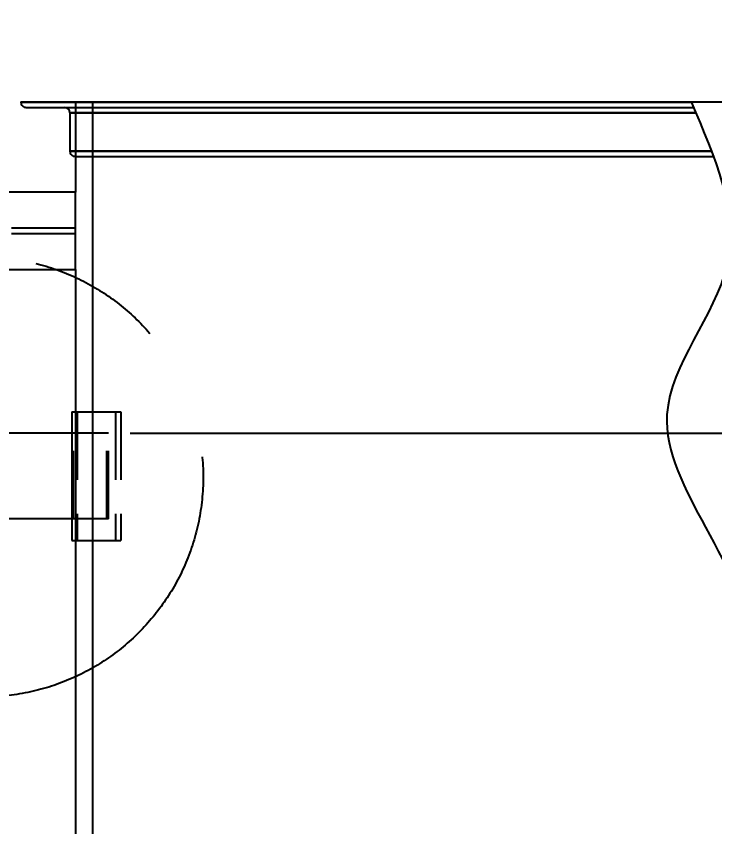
# Model space of a CAD drawing. Header units: metres. Extents: x 0 to 21025, y 0 to 14850.
# Drawn here: x 5895 to 6710, y 11227 to 12173 of the extents above; entities that cross this region are included whole.
import ezdxf

# ---------------------------------------------------------------- set-up
doc = ezdxf.new("R2010")
doc.units = ezdxf.units.M
doc.header["$LTSCALE"] = 25
doc.linetypes.add('HIDDEN2', pattern=[4.7625, 3.175, -1.5875])
doc.linetypes.add('PHANTOM', pattern=[63.5, 31.75, -6.35, 6.35, -6.35, 6.35, -6.35])
for name, color, linetype in [('18_COTAS', 7, 'Continuous'), ('SDM', 7, 'Continuous'), ('SL1', 8, 'Continuous'), ('SL4', 4, 'Continuous'), ('SRE', 2, 'PHANTOM'), ('ST1', 7, 'HIDDEN2')]:
    doc.layers.add(name, color=color, linetype=linetype)
doc.styles.add('ROMANS', font='ROMANS.SHX')
doc.dimstyles.new('25___1-25', dxfattribs={"dimscale": 25, "dimtxt": 2.5, "dimasz": 2, "dimexe": 1.5, "dimexo": 1, "dimgap": 0.5, "dimtad": 1, "dimzin": 12, "dimtxsty": 'ROMANS', "dimcen": 0, "dimclrd": 256, "dimclre": 256, "dimclrt": 3, "dimazin": 3, "dimtfac": 1, "dimtmove": 0, "dimatfit": 0, "dimfxl": 1, "dimlwd": -1, "dimlwe": -1, "dimarcsym": 0})

# ---------------------------------------------------------------- blocks, each defined once
blk = doc.blocks.new('*D37')
at = {"layer": '18_COTAS', "transparency": 16777216}
for p, q in [((7345.63, 12122.61), (7345.63, 12172.61)), ((7264.96, 12072.61), (7383.13, 12072.61)), ((7345.63, 12072.61), (7345.63, 11686.33)), ((6027.56, 11686.33), (7383.13, 11686.33)), ((7345.63, 11636.33), (7345.63, 11251.81))]:
    blk.add_line(p, q, dxfattribs=at)
for points in [[(7337.3, 12122.61), (7353.97, 12122.61), (7345.63, 12072.61)], [(7337.3, 11636.33), (7353.97, 11636.33), (7345.63, 11686.33)]]:
    blk.add_solid(points, dxfattribs=at)
at = {"layer": 'Defpoints', "color": 0, "transparency": 16777216}
for p in [(7239.96, 12072.61), (7345.63, 12072.61), (6002.56, 11686.33)]:
    blk.add_point(p, dxfattribs=at)
at = {"layer": '18_COTAS', "color": 3, "transparency": 16777216, "insert": (7295.93, 11419.07), "char_height": 62.5, "attachment_point": 5, "rotation": 90, "style": 'ROMANS'}
blk.add_mtext('386,28', dxfattribs=at)

msp = doc.modelspace()

# ---------------------------------------------------------------- linework, layer by layer
at = {"layer": 'SDM'}
msp.add_line((6682.117, 12072.612), (7239.956, 12072.612), dxfattribs=at)
msp.add_open_spline([(6682.117, 12072.612), (6709.994, 12008.185), (6764.745, 11881.645), (6618.621, 11724.919), (6731.103, 11517.786), (6836.949, 11315.531), (6768.426, 11042.781), (6568.162, 10945.994), (6518.615, 10677.114), (6574.145, 10423.292), (6158.933, 10452.944), (6140.999, 10254.069), (6018.448, 10281.17), (5963.687, 10310.822)], degree=3, knots=[0, 0, 0, 0, 194.8016966, 382.6043688, 521.2440901, 840.4428545, 1067.4873269, 1275.0095041, 1433.7150345, 1897.5843438, 2137.4878666, 2259.0892989, 2419.6491899, 2419.6491899, 2419.6491899, 2419.6491899], dxfattribs=at)
at = {"layer": 'SL1'}
for p, q in [((5900.187, 12072.612), (5900.187, 12072.262)), ((5900.187, 12072.612), (6682.117, 12072.612)), ((5900.187, 12072.612), (5963.687, 12072.612)), ((5900.187, 12072.262), (6682.268, 12072.262)), ((6682.268, 12072.262), (5900.187, 12072.262)), ((5963.687, 12072.612), (6682.117, 12072.612)), ((5963.687, 12072.612), (5963.687, 12009.112)), ((5963.687, 12072.612), (5963.687, 12009.112)), ((5983.687, 12072.612), (5983.687, 10300.935)), ((5906.187, 12066.262), (6684.863, 12066.262)), ((5957.337, 12059.912), (5957.337, 12015.112)), ((5957.337, 12059.912), (6687.601, 12059.912)), ((6687.601, 12059.912), (5957.337, 12059.912)), ((5957.337, 12015.112), (6705.92, 12015.112)), ((6705.92, 12015.112), (5957.337, 12015.112)), ((5963.337, 12009.112), (6708.142, 12009.112)), ((5963.687, 12009.112), (5963.687, 11967.262)), ((5963.687, 11967.262), (5800.187, 11967.262)), ((5963.687, 11925.437), (5963.687, 11967.262)), ((5963.687, 11925.437), (5889.187, 11925.437)), ((5963.687, 11919.087), (5963.687, 11925.437)), ((5889.187, 11919.087), (5963.687, 11919.087)), ((5963.687, 11877.211), (5963.687, 11919.087)), ((5800.187, 11877.211), (5963.687, 11877.211)), ((5963.687, 11877.211), (5963.687, 10310.822))]:
    msp.add_line(p, q, dxfattribs=at)
for centre, radius, start, end in [((5906.187, 12072.262), 6, 179.999947, 270), ((5950.987, 12059.912), 6.35, 360, 90), ((5963.337, 12015.112), 6, 179.999943, 270)]:
    msp.add_arc(centre, radius, start, end, dxfattribs=at)
msp.add_open_spline([(5963.687, 12072.612), (5963.804, 12072.612), (5964.038, 12072.612), (5965.936, 12072.612), (5968.964, 12072.612), (5973.227, 12072.612), (5978.696, 12072.612), (5985.241, 12072.612), (5992.777, 12072.612), (6001.221, 12072.612), (6010.713, 12072.612), (6021.246, 12072.612), (6033.043, 12072.612), (6046.165, 12072.612), (6060.675, 12072.612), (6076.302, 12072.612), (6093.03, 12072.612), (6110.842, 12072.612), (6129.357, 12072.612), (6148.489, 12072.612), (6168.154, 12072.612), (6188.711, 12072.612), (6210.142, 12072.612), (6232.876, 12072.612), (6256.951, 12072.612), (6282.407, 12072.612), (6308.745, 12072.612), (6335.939, 12072.612), (6363.961, 12072.612), (6392.231, 12072.612), (6420.67, 12072.612), (6449.202, 12072.612), (6478.363, 12072.612), (6508.127, 12072.612), (6539.078, 12072.612), (6571.226, 12072.612), (6604.581, 12072.612), (6638.477, 12072.612), (6664.442, 12072.612), (6679.06, 12072.612), (6682.117, 12072.612)], degree=3, knots=[0, 0, 0, 0, 0.01166758, 0.02333124, 0.03500132, 0.04666641, 0.05833136, 0.07000152, 0.08099879, 0.09199883, 0.10300141, 0.11399843, 0.12499986, 0.1366676, 0.14833125, 0.16000134, 0.17166643, 0.18333138, 0.19500154, 0.20599881, 0.21699885, 0.22800143, 0.23899845, 0.24999988, 0.26166762, 0.27333127, 0.28500136, 0.29666645, 0.3083314, 0.32000156, 0.33099883, 0.34199887, 0.35300145, 0.36399847, 0.3749999, 0.38666764, 0.39833129, 0.41000138, 0.42166646, 0.424744, 0.424744, 0.424744, 0.424744], dxfattribs=at)
at = {"layer": 'SL4'}
for p, q in [((5959.586, 11711.331), (5959.586, 11561.331)), ((5959.586, 11711.331), (5963.687, 11711.331)), ((5959.586, 11686.331), (5801.527, 11686.331)), ((5959.586, 11586.331), (5801.527, 11586.331)), ((5959.586, 11561.331), (5963.687, 11561.331))]:
    msp.add_line(p, q, dxfattribs=at)
at = {"layer": 'SRE'}
msp.add_circle((5856.441, 11635.144), 256.394, dxfattribs=at)
at = {"layer": 'ST1'}
for p, q in [((5963.687, 11711.331), (5965.928, 11711.331)), ((5965.928, 11711.331), (5965.928, 11561.331)), ((5965.928, 11711.331), (6016.628, 11711.331)), ((6010.565, 11711.331), (6010.565, 11561.331)), ((6016.628, 11711.331), (6016.628, 11561.331)), ((5961.115, 11686.331), (5959.586, 11686.331)), ((5961.115, 11586.331), (5961.115, 11686.331)), ((5961.718, 11686.331), (5961.115, 11686.331)), ((6000.326, 11686.331), (5961.718, 11686.331)), ((5961.718, 11586.331), (5961.718, 11686.331)), ((6000.326, 11586.331), (6000.326, 11686.331)), ((6002.556, 11686.331), (6000.326, 11686.331)), ((6002.556, 11586.331), (6002.556, 11686.331)), ((5961.115, 11586.331), (5959.586, 11586.331)), ((5961.718, 11586.331), (5961.115, 11586.331)), ((6000.326, 11586.331), (5961.718, 11586.331)), ((6002.556, 11586.331), (6000.326, 11586.331)), ((5963.687, 11561.331), (5965.928, 11561.331)), ((5965.928, 11561.331), (6016.628, 11561.331))]:
    msp.add_line(p, q, dxfattribs=at)

# ---------------------------------------------------------------- dimensions: what is measured, and where the dimension line sits
at = {"layer": '18_COTAS'}
dim = msp.add_linear_dim(base=(7345.633, 12072.612), p1=(6002.556, 11686.331), p2=(7239.956, 12072.612), angle=90, dimstyle='25___1-25', dxfattribs=at)
dim.commit()
dim.dimension.update_dxf_attribs({"geometry": '*D37', "text_midpoint": (7345.633, 11419.069), "dimtype": 160})

doc.saveas('drawing.dxf')
